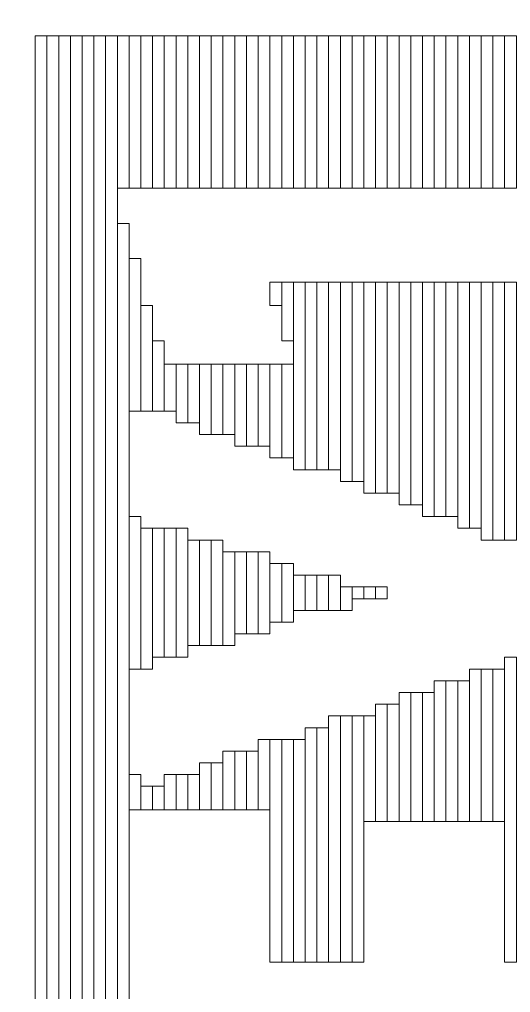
# Model space of a CAD drawing. Header units: millimetres. Extents: x -86 to 67, y -55 to 52.
# Drawn here: x 0.787 to 1.85, y -48.863 to -46.756 of the extents above; entities that cross this region are included whole.
import ezdxf

# ---------------------------------------------------------------- set-up
doc = ezdxf.new("R2010")
doc.units = ezdxf.units.MM
doc.header["$MEASUREMENT"] = 0
doc.layers.add('BG_OUTLINE', color=7, linetype='Continuous')
doc.layers.add('MA_PEN3', color=7, linetype='Continuous')

msp = doc.modelspace()

# ---------------------------------------------------------------- linework, layer by layer
at = {"layer": 'BG_OUTLINE', "color": 3, "lineweight": 9}
msp.add_open_spline([(-60.0926, 34.7331), (-60.0926, 34.7331), (63.7724, 34.7331), (63.7724, 34.7331), (63.7724, 34.7331), (64.585, 34.7336), (65.3646, 34.4113), (65.9396, 33.837), (65.9396, 33.837), (66.5146, 33.2627), (66.8379, 32.4797), (66.8384, 31.667), (66.8384, 31.667), (66.8384, 31.667), (66.8412, -52.28), (66.8412, -52.28), (66.8412, -52.28), (66.8412, -52.28), (66.8384, -52.1933), (66.8384, -52.1933), (66.8384, -52.1933), (66.8389, -53.006), (66.5166, -53.7856), (65.9424, -54.3606), (65.9424, -54.3606), (65.3681, -54.9356), (64.585, -55.2589), (63.7724, -55.2594), (63.7724, -55.2594), (63.7724, -55.2594), (-60.1869, -55.2594), (-60.1869, -55.2594), (-60.1869, -55.2594), (-60.1869, -55.2594), (-60.0853, -55.2518), (-60.0853, -55.2518), (-60.0853, -55.2518), (-60.8979, -55.2523), (-61.6775, -54.9299), (-62.2525, -54.3557), (-62.2525, -54.3557), (-62.8275, -53.7814), (-63.1508, -52.9984), (-63.1513, -52.1857), (-63.1513, -52.1857), (-63.1513, -52.1857), (-63.1587, 31.667), (-63.1587, 31.667), (-63.1587, 31.667), (-63.1592, 32.4797), (-62.8369, 33.2593), (-62.2626, 33.8343), (-62.2626, 33.8343), (-61.6883, 34.4093), (-60.9053, 34.7326), (-60.0926, 34.7331)], degree=3, knots=[0, 0, 0, 0, 0.071429, 0.071429, 0.071429, 0.071429, 0.142857, 0.142857, 0.142857, 0.142857, 0.214286, 0.214286, 0.214286, 0.214286, 0.285714, 0.285714, 0.285714, 0.285714, 0.357143, 0.357143, 0.357143, 0.357143, 0.428571, 0.428571, 0.428571, 0.428571, 0.5, 0.5, 0.5, 0.5, 0.571429, 0.571429, 0.571429, 0.571429, 0.642857, 0.642857, 0.642857, 0.642857, 0.714286, 0.714286, 0.714286, 0.714286, 0.785714, 0.785714, 0.785714, 0.785714, 0.857143, 0.857143, 0.857143, 0.857143, 0.928571, 0.928571, 0.928571, 0.928571, 1, 1, 1, 1], dxfattribs=at)
at = {"layer": 'MA_PEN3', "color": 5, "lineweight": 9}
for points in [[(0.8468, -51.8456), (0.8468, -51.8456), (0.8214, -51.8456), (0.8214, -51.8456), (0.8214, -51.8456), (0.8214, -51.8456), (0.8214, -46.791), (0.8214, -46.791), (0.8214, -46.791), (0.8214, -46.791), (0.8468, -46.791), (0.8468, -46.791), (0.8468, -46.791), (0.8468, -46.791), (0.8468, -51.8456), (0.8468, -51.8456)], [(0.8722, -51.8456), (0.8722, -51.8456), (0.8468, -51.8456), (0.8468, -51.8456), (0.8468, -51.8456), (0.8468, -51.8456), (0.8468, -46.791), (0.8468, -46.791), (0.8468, -46.791), (0.8468, -46.791), (0.8722, -46.791), (0.8722, -46.791), (0.8722, -46.791), (0.8722, -46.791), (0.8722, -51.8456), (0.8722, -51.8456)], [(0.8976, -51.8456), (0.8976, -51.8456), (0.8722, -51.8456), (0.8722, -51.8456), (0.8722, -51.8456), (0.8722, -51.8456), (0.8722, -46.791), (0.8722, -46.791), (0.8722, -46.791), (0.8722, -46.791), (0.8976, -46.791), (0.8976, -46.791), (0.8976, -46.791), (0.8976, -46.791), (0.8976, -51.8456), (0.8976, -51.8456)], [(0.923, -51.8456), (0.923, -51.8456), (0.8976, -51.8456), (0.8976, -51.8456), (0.8976, -51.8456), (0.8976, -51.8456), (0.8976, -46.791), (0.8976, -46.791), (0.8976, -46.791), (0.8976, -46.791), (0.923, -46.791), (0.923, -46.791), (0.923, -46.791), (0.923, -46.791), (0.923, -51.8456), (0.923, -51.8456)], [(0.9484, -51.8456), (0.9484, -51.8456), (0.923, -51.8456), (0.923, -51.8456), (0.923, -51.8456), (0.923, -51.8456), (0.923, -46.791), (0.923, -46.791), (0.923, -46.791), (0.923, -46.791), (0.9484, -46.791), (0.9484, -46.791), (0.9484, -46.791), (0.9484, -46.791), (0.9484, -51.8456), (0.9484, -51.8456)], [(0.9738, -51.8456), (0.9738, -51.8456), (0.9484, -51.8456), (0.9484, -51.8456), (0.9484, -51.8456), (0.9484, -51.8456), (0.9484, -46.791), (0.9484, -46.791), (0.9484, -46.791), (0.9484, -46.791), (0.9738, -46.791), (0.9738, -46.791), (0.9738, -46.791), (0.9738, -46.791), (0.9738, -51.8456), (0.9738, -51.8456)], [(0.9992, -51.8456), (0.9992, -51.8456), (0.9738, -51.8456), (0.9738, -51.8456), (0.9738, -51.8456), (0.9738, -51.8456), (0.9738, -46.791), (0.9738, -46.791), (0.9738, -46.791), (0.9738, -46.791), (0.9992, -46.791), (0.9992, -46.791), (0.9992, -46.791), (0.9992, -46.791), (0.9992, -51.8456), (0.9992, -51.8456)], [(1.0246, -47.1212), (1.0246, -47.1212), (0.9992, -47.1212), (0.9992, -47.1212), (0.9992, -47.1212), (0.9992, -47.1212), (0.9992, -46.791), (0.9992, -46.791), (0.9992, -46.791), (0.9992, -46.791), (1.0246, -46.791), (1.0246, -46.791), (1.0246, -46.791), (1.0246, -46.791), (1.0246, -47.1212), (1.0246, -47.1212)], [(1.05, -47.1212), (1.05, -47.1212), (1.0246, -47.1212), (1.0246, -47.1212), (1.0246, -47.1212), (1.0246, -47.1212), (1.0246, -46.791), (1.0246, -46.791), (1.0246, -46.791), (1.0246, -46.791), (1.05, -46.791), (1.05, -46.791), (1.05, -46.791), (1.05, -46.791), (1.05, -47.1212), (1.05, -47.1212)], [(1.0754, -47.1212), (1.0754, -47.1212), (1.05, -47.1212), (1.05, -47.1212), (1.05, -47.1212), (1.05, -47.1212), (1.05, -46.791), (1.05, -46.791), (1.05, -46.791), (1.05, -46.791), (1.0754, -46.791), (1.0754, -46.791), (1.0754, -46.791), (1.0754, -46.791), (1.0754, -47.1212), (1.0754, -47.1212)], [(1.1008, -47.1212), (1.1008, -47.1212), (1.0754, -47.1212), (1.0754, -47.1212), (1.0754, -47.1212), (1.0754, -47.1212), (1.0754, -46.791), (1.0754, -46.791), (1.0754, -46.791), (1.0754, -46.791), (1.1008, -46.791), (1.1008, -46.791), (1.1008, -46.791), (1.1008, -46.791), (1.1008, -47.1212), (1.1008, -47.1212)], [(1.1262, -47.1212), (1.1262, -47.1212), (1.1008, -47.1212), (1.1008, -47.1212), (1.1008, -47.1212), (1.1008, -47.1212), (1.1008, -46.791), (1.1008, -46.791), (1.1008, -46.791), (1.1008, -46.791), (1.1262, -46.791), (1.1262, -46.791), (1.1262, -46.791), (1.1262, -46.791), (1.1262, -47.1212), (1.1262, -47.1212)], [(1.1516, -47.1212), (1.1516, -47.1212), (1.1262, -47.1212), (1.1262, -47.1212), (1.1262, -47.1212), (1.1262, -47.1212), (1.1262, -46.791), (1.1262, -46.791), (1.1262, -46.791), (1.1262, -46.791), (1.1516, -46.791), (1.1516, -46.791), (1.1516, -46.791), (1.1516, -46.791), (1.1516, -47.1212), (1.1516, -47.1212)], [(1.177, -47.1212), (1.177, -47.1212), (1.1516, -47.1212), (1.1516, -47.1212), (1.1516, -47.1212), (1.1516, -47.1212), (1.1516, -46.791), (1.1516, -46.791), (1.1516, -46.791), (1.1516, -46.791), (1.177, -46.791), (1.177, -46.791), (1.177, -46.791), (1.177, -46.791), (1.177, -47.1212), (1.177, -47.1212)], [(1.2024, -47.1212), (1.2024, -47.1212), (1.177, -47.1212), (1.177, -47.1212), (1.177, -47.1212), (1.177, -47.1212), (1.177, -46.791), (1.177, -46.791), (1.177, -46.791), (1.177, -46.791), (1.2024, -46.791), (1.2024, -46.791), (1.2024, -46.791), (1.2024, -46.791), (1.2024, -47.1212), (1.2024, -47.1212)], [(1.2278, -47.1212), (1.2278, -47.1212), (1.2024, -47.1212), (1.2024, -47.1212), (1.2024, -47.1212), (1.2024, -47.1212), (1.2024, -46.791), (1.2024, -46.791), (1.2024, -46.791), (1.2024, -46.791), (1.2278, -46.791), (1.2278, -46.791), (1.2278, -46.791), (1.2278, -46.791), (1.2278, -47.1212), (1.2278, -47.1212)], [(1.2532, -47.1212), (1.2532, -47.1212), (1.2278, -47.1212), (1.2278, -47.1212), (1.2278, -47.1212), (1.2278, -47.1212), (1.2278, -46.791), (1.2278, -46.791), (1.2278, -46.791), (1.2278, -46.791), (1.2532, -46.791), (1.2532, -46.791), (1.2532, -46.791), (1.2532, -46.791), (1.2532, -47.1212), (1.2532, -47.1212)], [(1.2786, -47.1212), (1.2786, -47.1212), (1.2532, -47.1212), (1.2532, -47.1212), (1.2532, -47.1212), (1.2532, -47.1212), (1.2532, -46.791), (1.2532, -46.791), (1.2532, -46.791), (1.2532, -46.791), (1.2786, -46.791), (1.2786, -46.791), (1.2786, -46.791), (1.2786, -46.791), (1.2786, -47.1212), (1.2786, -47.1212)], [(1.304, -47.1212), (1.304, -47.1212), (1.2786, -47.1212), (1.2786, -47.1212), (1.2786, -47.1212), (1.2786, -47.1212), (1.2786, -46.791), (1.2786, -46.791), (1.2786, -46.791), (1.2786, -46.791), (1.304, -46.791), (1.304, -46.791), (1.304, -46.791), (1.304, -46.791), (1.304, -47.1212), (1.304, -47.1212)], [(1.3294, -47.1212), (1.3294, -47.1212), (1.304, -47.1212), (1.304, -47.1212), (1.304, -47.1212), (1.304, -47.1212), (1.304, -46.791), (1.304, -46.791), (1.304, -46.791), (1.304, -46.791), (1.3294, -46.791), (1.3294, -46.791), (1.3294, -46.791), (1.3294, -46.791), (1.3294, -47.1212), (1.3294, -47.1212)], [(1.3548, -47.1212), (1.3548, -47.1212), (1.3294, -47.1212), (1.3294, -47.1212), (1.3294, -47.1212), (1.3294, -47.1212), (1.3294, -46.791), (1.3294, -46.791), (1.3294, -46.791), (1.3294, -46.791), (1.3548, -46.791), (1.3548, -46.791), (1.3548, -46.791), (1.3548, -46.791), (1.3548, -47.1212), (1.3548, -47.1212)], [(1.3802, -47.1212), (1.3802, -47.1212), (1.3548, -47.1212), (1.3548, -47.1212), (1.3548, -47.1212), (1.3548, -47.1212), (1.3548, -46.791), (1.3548, -46.791), (1.3548, -46.791), (1.3548, -46.791), (1.3802, -46.791), (1.3802, -46.791), (1.3802, -46.791), (1.3802, -46.791), (1.3802, -47.1212), (1.3802, -47.1212)], [(1.4056, -47.1212), (1.4056, -47.1212), (1.3802, -47.1212), (1.3802, -47.1212), (1.3802, -47.1212), (1.3802, -47.1212), (1.3802, -46.791), (1.3802, -46.791), (1.3802, -46.791), (1.3802, -46.791), (1.4056, -46.791), (1.4056, -46.791), (1.4056, -46.791), (1.4056, -46.791), (1.4056, -47.1212), (1.4056, -47.1212)], [(1.431, -47.1212), (1.431, -47.1212), (1.4056, -47.1212), (1.4056, -47.1212), (1.4056, -47.1212), (1.4056, -47.1212), (1.4056, -46.791), (1.4056, -46.791), (1.4056, -46.791), (1.4056, -46.791), (1.431, -46.791), (1.431, -46.791), (1.431, -46.791), (1.431, -46.791), (1.431, -47.1212), (1.431, -47.1212)], [(1.4564, -47.1212), (1.4564, -47.1212), (1.431, -47.1212), (1.431, -47.1212), (1.431, -47.1212), (1.431, -47.1212), (1.431, -46.791), (1.431, -46.791), (1.431, -46.791), (1.431, -46.791), (1.4564, -46.791), (1.4564, -46.791), (1.4564, -46.791), (1.4564, -46.791), (1.4564, -47.1212), (1.4564, -47.1212)], [(1.4818, -47.1212), (1.4818, -47.1212), (1.4564, -47.1212), (1.4564, -47.1212), (1.4564, -47.1212), (1.4564, -47.1212), (1.4564, -46.791), (1.4564, -46.791), (1.4564, -46.791), (1.4564, -46.791), (1.4818, -46.791), (1.4818, -46.791), (1.4818, -46.791), (1.4818, -46.791), (1.4818, -47.1212), (1.4818, -47.1212)], [(1.5072, -47.1212), (1.5072, -47.1212), (1.4818, -47.1212), (1.4818, -47.1212), (1.4818, -47.1212), (1.4818, -47.1212), (1.4818, -46.791), (1.4818, -46.791), (1.4818, -46.791), (1.4818, -46.791), (1.5072, -46.791), (1.5072, -46.791), (1.5072, -46.791), (1.5072, -46.791), (1.5072, -47.1212), (1.5072, -47.1212)], [(1.5326, -47.1212), (1.5326, -47.1212), (1.5072, -47.1212), (1.5072, -47.1212), (1.5072, -47.1212), (1.5072, -47.1212), (1.5072, -46.791), (1.5072, -46.791), (1.5072, -46.791), (1.5072, -46.791), (1.5326, -46.791), (1.5326, -46.791), (1.5326, -46.791), (1.5326, -46.791), (1.5326, -47.1212), (1.5326, -47.1212)], [(1.558, -47.1212), (1.558, -47.1212), (1.5326, -47.1212), (1.5326, -47.1212), (1.5326, -47.1212), (1.5326, -47.1212), (1.5326, -46.791), (1.5326, -46.791), (1.5326, -46.791), (1.5326, -46.791), (1.558, -46.791), (1.558, -46.791), (1.558, -46.791), (1.558, -46.791), (1.558, -47.1212), (1.558, -47.1212)], [(1.5834, -47.1212), (1.5834, -47.1212), (1.558, -47.1212), (1.558, -47.1212), (1.558, -47.1212), (1.558, -47.1212), (1.558, -46.791), (1.558, -46.791), (1.558, -46.791), (1.558, -46.791), (1.5834, -46.791), (1.5834, -46.791), (1.5834, -46.791), (1.5834, -46.791), (1.5834, -47.1212), (1.5834, -47.1212)], [(1.6088, -47.1212), (1.6088, -47.1212), (1.5834, -47.1212), (1.5834, -47.1212), (1.5834, -47.1212), (1.5834, -47.1212), (1.5834, -46.791), (1.5834, -46.791), (1.5834, -46.791), (1.5834, -46.791), (1.6088, -46.791), (1.6088, -46.791), (1.6088, -46.791), (1.6088, -46.791), (1.6088, -47.1212), (1.6088, -47.1212)], [(1.6342, -47.1212), (1.6342, -47.1212), (1.6088, -47.1212), (1.6088, -47.1212), (1.6088, -47.1212), (1.6088, -47.1212), (1.6088, -46.791), (1.6088, -46.791), (1.6088, -46.791), (1.6088, -46.791), (1.6342, -46.791), (1.6342, -46.791), (1.6342, -46.791), (1.6342, -46.791), (1.6342, -47.1212), (1.6342, -47.1212)], [(1.6596, -47.1212), (1.6596, -47.1212), (1.6342, -47.1212), (1.6342, -47.1212), (1.6342, -47.1212), (1.6342, -47.1212), (1.6342, -46.791), (1.6342, -46.791), (1.6342, -46.791), (1.6342, -46.791), (1.6596, -46.791), (1.6596, -46.791), (1.6596, -46.791), (1.6596, -46.791), (1.6596, -47.1212), (1.6596, -47.1212)], [(1.685, -47.1212), (1.685, -47.1212), (1.6596, -47.1212), (1.6596, -47.1212), (1.6596, -47.1212), (1.6596, -47.1212), (1.6596, -46.791), (1.6596, -46.791), (1.6596, -46.791), (1.6596, -46.791), (1.685, -46.791), (1.685, -46.791), (1.685, -46.791), (1.685, -46.791), (1.685, -47.1212), (1.685, -47.1212)], [(1.7104, -47.1212), (1.7104, -47.1212), (1.685, -47.1212), (1.685, -47.1212), (1.685, -47.1212), (1.685, -47.1212), (1.685, -46.791), (1.685, -46.791), (1.685, -46.791), (1.685, -46.791), (1.7104, -46.791), (1.7104, -46.791), (1.7104, -46.791), (1.7104, -46.791), (1.7104, -47.1212), (1.7104, -47.1212)], [(1.7358, -47.1212), (1.7358, -47.1212), (1.7104, -47.1212), (1.7104, -47.1212), (1.7104, -47.1212), (1.7104, -47.1212), (1.7104, -46.791), (1.7104, -46.791), (1.7104, -46.791), (1.7104, -46.791), (1.7358, -46.791), (1.7358, -46.791), (1.7358, -46.791), (1.7358, -46.791), (1.7358, -47.1212), (1.7358, -47.1212)], [(1.7612, -47.1212), (1.7612, -47.1212), (1.7358, -47.1212), (1.7358, -47.1212), (1.7358, -47.1212), (1.7358, -47.1212), (1.7358, -46.791), (1.7358, -46.791), (1.7358, -46.791), (1.7358, -46.791), (1.7612, -46.791), (1.7612, -46.791), (1.7612, -46.791), (1.7612, -46.791), (1.7612, -47.1212), (1.7612, -47.1212)], [(1.7866, -47.1212), (1.7866, -47.1212), (1.7612, -47.1212), (1.7612, -47.1212), (1.7612, -47.1212), (1.7612, -47.1212), (1.7612, -46.791), (1.7612, -46.791), (1.7612, -46.791), (1.7612, -46.791), (1.7866, -46.791), (1.7866, -46.791), (1.7866, -46.791), (1.7866, -46.791), (1.7866, -47.1212), (1.7866, -47.1212)], [(1.812, -47.1212), (1.812, -47.1212), (1.7866, -47.1212), (1.7866, -47.1212), (1.7866, -47.1212), (1.7866, -47.1212), (1.7866, -46.791), (1.7866, -46.791), (1.7866, -46.791), (1.7866, -46.791), (1.812, -46.791), (1.812, -46.791), (1.812, -46.791), (1.812, -46.791), (1.812, -47.1212), (1.812, -47.1212)], [(1.8374, -47.1212), (1.8374, -47.1212), (1.812, -47.1212), (1.812, -47.1212), (1.812, -47.1212), (1.812, -47.1212), (1.812, -46.791), (1.812, -46.791), (1.812, -46.791), (1.812, -46.791), (1.8374, -46.791), (1.8374, -46.791), (1.8374, -46.791), (1.8374, -46.791), (1.8374, -47.1212), (1.8374, -47.1212)], [(1.8628, -47.1212), (1.8628, -47.1212), (1.8374, -47.1212), (1.8374, -47.1212), (1.8374, -47.1212), (1.8374, -47.1212), (1.8374, -46.791), (1.8374, -46.791), (1.8374, -46.791), (1.8374, -46.791), (1.8628, -46.791), (1.8628, -46.791), (1.8628, -46.791), (1.8628, -46.791), (1.8628, -47.1212), (1.8628, -47.1212)], [(1.0246, -51.8456), (1.0246, -51.8456), (0.9992, -51.8456), (0.9992, -51.8456), (0.9992, -51.8456), (0.9992, -51.8456), (0.9992, -47.1974), (0.9992, -47.1974), (0.9992, -47.1974), (0.9992, -47.1974), (1.0246, -47.1974), (1.0246, -47.1974), (1.0246, -47.1974), (1.0246, -47.1974), (1.0246, -51.8456), (1.0246, -51.8456)], [(1.05, -47.6038), (1.05, -47.6038), (1.0246, -47.6038), (1.0246, -47.6038), (1.0246, -47.6038), (1.0246, -47.6038), (1.0246, -47.2736), (1.0246, -47.2736), (1.0246, -47.2736), (1.0246, -47.2736), (1.05, -47.2736), (1.05, -47.2736), (1.05, -47.2736), (1.05, -47.2736), (1.05, -47.6038), (1.05, -47.6038)], [(1.3548, -47.3752), (1.3548, -47.3752), (1.3294, -47.3752), (1.3294, -47.3752), (1.3294, -47.3752), (1.3294, -47.3752), (1.3294, -47.3244), (1.3294, -47.3244), (1.3294, -47.3244), (1.3294, -47.3244), (1.3548, -47.3244), (1.3548, -47.3244), (1.3548, -47.3244), (1.3548, -47.3244), (1.3548, -47.3752), (1.3548, -47.3752)], [(1.3802, -47.4514), (1.3802, -47.4514), (1.3548, -47.4514), (1.3548, -47.4514), (1.3548, -47.4514), (1.3548, -47.4514), (1.3548, -47.3244), (1.3548, -47.3244), (1.3548, -47.3244), (1.3548, -47.3244), (1.3802, -47.3244), (1.3802, -47.3244), (1.3802, -47.3244), (1.3802, -47.3244), (1.3802, -47.4514), (1.3802, -47.4514)], [(1.4056, -47.7308), (1.4056, -47.7308), (1.3802, -47.7308), (1.3802, -47.7308), (1.3802, -47.7308), (1.3802, -47.7308), (1.3802, -47.3244), (1.3802, -47.3244), (1.3802, -47.3244), (1.3802, -47.3244), (1.4056, -47.3244), (1.4056, -47.3244), (1.4056, -47.3244), (1.4056, -47.3244), (1.4056, -47.7308), (1.4056, -47.7308)], [(1.431, -47.7308), (1.431, -47.7308), (1.4056, -47.7308), (1.4056, -47.7308), (1.4056, -47.7308), (1.4056, -47.7308), (1.4056, -47.3244), (1.4056, -47.3244), (1.4056, -47.3244), (1.4056, -47.3244), (1.431, -47.3244), (1.431, -47.3244), (1.431, -47.3244), (1.431, -47.3244), (1.431, -47.7308), (1.431, -47.7308)], [(1.4564, -47.7308), (1.4564, -47.7308), (1.431, -47.7308), (1.431, -47.7308), (1.431, -47.7308), (1.431, -47.7308), (1.431, -47.3244), (1.431, -47.3244), (1.431, -47.3244), (1.431, -47.3244), (1.4564, -47.3244), (1.4564, -47.3244), (1.4564, -47.3244), (1.4564, -47.3244), (1.4564, -47.7308), (1.4564, -47.7308)], [(1.4818, -47.7308), (1.4818, -47.7308), (1.4564, -47.7308), (1.4564, -47.7308), (1.4564, -47.7308), (1.4564, -47.7308), (1.4564, -47.3244), (1.4564, -47.3244), (1.4564, -47.3244), (1.4564, -47.3244), (1.4818, -47.3244), (1.4818, -47.3244), (1.4818, -47.3244), (1.4818, -47.3244), (1.4818, -47.7308), (1.4818, -47.7308)], [(1.5072, -47.7562), (1.5072, -47.7562), (1.4818, -47.7562), (1.4818, -47.7562), (1.4818, -47.7562), (1.4818, -47.7562), (1.4818, -47.3244), (1.4818, -47.3244), (1.4818, -47.3244), (1.4818, -47.3244), (1.5072, -47.3244), (1.5072, -47.3244), (1.5072, -47.3244), (1.5072, -47.3244), (1.5072, -47.7562), (1.5072, -47.7562)], [(1.5326, -47.7562), (1.5326, -47.7562), (1.5072, -47.7562), (1.5072, -47.7562), (1.5072, -47.7562), (1.5072, -47.7562), (1.5072, -47.3244), (1.5072, -47.3244), (1.5072, -47.3244), (1.5072, -47.3244), (1.5326, -47.3244), (1.5326, -47.3244), (1.5326, -47.3244), (1.5326, -47.3244), (1.5326, -47.7562), (1.5326, -47.7562)], [(1.558, -47.7816), (1.558, -47.7816), (1.5326, -47.7816), (1.5326, -47.7816), (1.5326, -47.7816), (1.5326, -47.7816), (1.5326, -47.3244), (1.5326, -47.3244), (1.5326, -47.3244), (1.5326, -47.3244), (1.558, -47.3244), (1.558, -47.3244), (1.558, -47.3244), (1.558, -47.3244), (1.558, -47.7816), (1.558, -47.7816)], [(1.5834, -47.7816), (1.5834, -47.7816), (1.558, -47.7816), (1.558, -47.7816), (1.558, -47.7816), (1.558, -47.7816), (1.558, -47.3244), (1.558, -47.3244), (1.558, -47.3244), (1.558, -47.3244), (1.5834, -47.3244), (1.5834, -47.3244), (1.5834, -47.3244), (1.5834, -47.3244), (1.5834, -47.7816), (1.5834, -47.7816)], [(1.6088, -47.7816), (1.6088, -47.7816), (1.5834, -47.7816), (1.5834, -47.7816), (1.5834, -47.7816), (1.5834, -47.7816), (1.5834, -47.3244), (1.5834, -47.3244), (1.5834, -47.3244), (1.5834, -47.3244), (1.6088, -47.3244), (1.6088, -47.3244), (1.6088, -47.3244), (1.6088, -47.3244), (1.6088, -47.7816), (1.6088, -47.7816)], [(1.6342, -47.807), (1.6342, -47.807), (1.6088, -47.807), (1.6088, -47.807), (1.6088, -47.807), (1.6088, -47.807), (1.6088, -47.3244), (1.6088, -47.3244), (1.6088, -47.3244), (1.6088, -47.3244), (1.6342, -47.3244), (1.6342, -47.3244), (1.6342, -47.3244), (1.6342, -47.3244), (1.6342, -47.807), (1.6342, -47.807)], [(1.6596, -47.807), (1.6596, -47.807), (1.6342, -47.807), (1.6342, -47.807), (1.6342, -47.807), (1.6342, -47.807), (1.6342, -47.3244), (1.6342, -47.3244), (1.6342, -47.3244), (1.6342, -47.3244), (1.6596, -47.3244), (1.6596, -47.3244), (1.6596, -47.3244), (1.6596, -47.3244), (1.6596, -47.807), (1.6596, -47.807)], [(1.685, -47.8324), (1.685, -47.8324), (1.6596, -47.8324), (1.6596, -47.8324), (1.6596, -47.8324), (1.6596, -47.8324), (1.6596, -47.3244), (1.6596, -47.3244), (1.6596, -47.3244), (1.6596, -47.3244), (1.685, -47.3244), (1.685, -47.3244), (1.685, -47.3244), (1.685, -47.3244), (1.685, -47.8324), (1.685, -47.8324)], [(1.7104, -47.8324), (1.7104, -47.8324), (1.685, -47.8324), (1.685, -47.8324), (1.685, -47.8324), (1.685, -47.8324), (1.685, -47.3244), (1.685, -47.3244), (1.685, -47.3244), (1.685, -47.3244), (1.7104, -47.3244), (1.7104, -47.3244), (1.7104, -47.3244), (1.7104, -47.3244), (1.7104, -47.8324), (1.7104, -47.8324)], [(1.7358, -47.8324), (1.7358, -47.8324), (1.7104, -47.8324), (1.7104, -47.8324), (1.7104, -47.8324), (1.7104, -47.8324), (1.7104, -47.3244), (1.7104, -47.3244), (1.7104, -47.3244), (1.7104, -47.3244), (1.7358, -47.3244), (1.7358, -47.3244), (1.7358, -47.3244), (1.7358, -47.3244), (1.7358, -47.8324), (1.7358, -47.8324)], [(1.7612, -47.8578), (1.7612, -47.8578), (1.7358, -47.8578), (1.7358, -47.8578), (1.7358, -47.8578), (1.7358, -47.8578), (1.7358, -47.3244), (1.7358, -47.3244), (1.7358, -47.3244), (1.7358, -47.3244), (1.7612, -47.3244), (1.7612, -47.3244), (1.7612, -47.3244), (1.7612, -47.3244), (1.7612, -47.8578), (1.7612, -47.8578)], [(1.7866, -47.8578), (1.7866, -47.8578), (1.7612, -47.8578), (1.7612, -47.8578), (1.7612, -47.8578), (1.7612, -47.8578), (1.7612, -47.3244), (1.7612, -47.3244), (1.7612, -47.3244), (1.7612, -47.3244), (1.7866, -47.3244), (1.7866, -47.3244), (1.7866, -47.3244), (1.7866, -47.3244), (1.7866, -47.8578), (1.7866, -47.8578)], [(1.812, -47.8832), (1.812, -47.8832), (1.7866, -47.8832), (1.7866, -47.8832), (1.7866, -47.8832), (1.7866, -47.8832), (1.7866, -47.3244), (1.7866, -47.3244), (1.7866, -47.3244), (1.7866, -47.3244), (1.812, -47.3244), (1.812, -47.3244), (1.812, -47.3244), (1.812, -47.3244), (1.812, -47.8832), (1.812, -47.8832)], [(1.8374, -47.8832), (1.8374, -47.8832), (1.812, -47.8832), (1.812, -47.8832), (1.812, -47.8832), (1.812, -47.8832), (1.812, -47.3244), (1.812, -47.3244), (1.812, -47.3244), (1.812, -47.3244), (1.8374, -47.3244), (1.8374, -47.3244), (1.8374, -47.3244), (1.8374, -47.3244), (1.8374, -47.8832), (1.8374, -47.8832)], [(1.8628, -47.8832), (1.8628, -47.8832), (1.8374, -47.8832), (1.8374, -47.8832), (1.8374, -47.8832), (1.8374, -47.8832), (1.8374, -47.3244), (1.8374, -47.3244), (1.8374, -47.3244), (1.8374, -47.3244), (1.8628, -47.3244), (1.8628, -47.3244), (1.8628, -47.3244), (1.8628, -47.3244), (1.8628, -47.8832), (1.8628, -47.8832)], [(1.0754, -47.6038), (1.0754, -47.6038), (1.05, -47.6038), (1.05, -47.6038), (1.05, -47.6038), (1.05, -47.6038), (1.05, -47.3752), (1.05, -47.3752), (1.05, -47.3752), (1.05, -47.3752), (1.0754, -47.3752), (1.0754, -47.3752), (1.0754, -47.3752), (1.0754, -47.3752), (1.0754, -47.6038), (1.0754, -47.6038)], [(1.1008, -47.6038), (1.1008, -47.6038), (1.0754, -47.6038), (1.0754, -47.6038), (1.0754, -47.6038), (1.0754, -47.6038), (1.0754, -47.4514), (1.0754, -47.4514), (1.0754, -47.4514), (1.0754, -47.4514), (1.1008, -47.4514), (1.1008, -47.4514), (1.1008, -47.4514), (1.1008, -47.4514), (1.1008, -47.6038), (1.1008, -47.6038)], [(1.1262, -47.6038), (1.1262, -47.6038), (1.1008, -47.6038), (1.1008, -47.6038), (1.1008, -47.6038), (1.1008, -47.6038), (1.1008, -47.5022), (1.1008, -47.5022), (1.1008, -47.5022), (1.1008, -47.5022), (1.1262, -47.5022), (1.1262, -47.5022), (1.1262, -47.5022), (1.1262, -47.5022), (1.1262, -47.6038), (1.1262, -47.6038)], [(1.1516, -47.6292), (1.1516, -47.6292), (1.1262, -47.6292), (1.1262, -47.6292), (1.1262, -47.6292), (1.1262, -47.6292), (1.1262, -47.5022), (1.1262, -47.5022), (1.1262, -47.5022), (1.1262, -47.5022), (1.1516, -47.5022), (1.1516, -47.5022), (1.1516, -47.5022), (1.1516, -47.5022), (1.1516, -47.6292), (1.1516, -47.6292)], [(1.177, -47.6292), (1.177, -47.6292), (1.1516, -47.6292), (1.1516, -47.6292), (1.1516, -47.6292), (1.1516, -47.6292), (1.1516, -47.5022), (1.1516, -47.5022), (1.1516, -47.5022), (1.1516, -47.5022), (1.177, -47.5022), (1.177, -47.5022), (1.177, -47.5022), (1.177, -47.5022), (1.177, -47.6292), (1.177, -47.6292)], [(1.2024, -47.6546), (1.2024, -47.6546), (1.177, -47.6546), (1.177, -47.6546), (1.177, -47.6546), (1.177, -47.6546), (1.177, -47.5022), (1.177, -47.5022), (1.177, -47.5022), (1.177, -47.5022), (1.2024, -47.5022), (1.2024, -47.5022), (1.2024, -47.5022), (1.2024, -47.5022), (1.2024, -47.6546), (1.2024, -47.6546)], [(1.2278, -47.6546), (1.2278, -47.6546), (1.2024, -47.6546), (1.2024, -47.6546), (1.2024, -47.6546), (1.2024, -47.6546), (1.2024, -47.5022), (1.2024, -47.5022), (1.2024, -47.5022), (1.2024, -47.5022), (1.2278, -47.5022), (1.2278, -47.5022), (1.2278, -47.5022), (1.2278, -47.5022), (1.2278, -47.6546), (1.2278, -47.6546)], [(1.2532, -47.6546), (1.2532, -47.6546), (1.2278, -47.6546), (1.2278, -47.6546), (1.2278, -47.6546), (1.2278, -47.6546), (1.2278, -47.5022), (1.2278, -47.5022), (1.2278, -47.5022), (1.2278, -47.5022), (1.2532, -47.5022), (1.2532, -47.5022), (1.2532, -47.5022), (1.2532, -47.5022), (1.2532, -47.6546), (1.2532, -47.6546)], [(1.2786, -47.68), (1.2786, -47.68), (1.2532, -47.68), (1.2532, -47.68), (1.2532, -47.68), (1.2532, -47.68), (1.2532, -47.5022), (1.2532, -47.5022), (1.2532, -47.5022), (1.2532, -47.5022), (1.2786, -47.5022), (1.2786, -47.5022), (1.2786, -47.5022), (1.2786, -47.5022), (1.2786, -47.68), (1.2786, -47.68)], [(1.304, -47.68), (1.304, -47.68), (1.2786, -47.68), (1.2786, -47.68), (1.2786, -47.68), (1.2786, -47.68), (1.2786, -47.5022), (1.2786, -47.5022), (1.2786, -47.5022), (1.2786, -47.5022), (1.304, -47.5022), (1.304, -47.5022), (1.304, -47.5022), (1.304, -47.5022), (1.304, -47.68), (1.304, -47.68)], [(1.3294, -47.68), (1.3294, -47.68), (1.304, -47.68), (1.304, -47.68), (1.304, -47.68), (1.304, -47.68), (1.304, -47.5022), (1.304, -47.5022), (1.304, -47.5022), (1.304, -47.5022), (1.3294, -47.5022), (1.3294, -47.5022), (1.3294, -47.5022), (1.3294, -47.5022), (1.3294, -47.68), (1.3294, -47.68)], [(1.3548, -47.7054), (1.3548, -47.7054), (1.3294, -47.7054), (1.3294, -47.7054), (1.3294, -47.7054), (1.3294, -47.7054), (1.3294, -47.5022), (1.3294, -47.5022), (1.3294, -47.5022), (1.3294, -47.5022), (1.3548, -47.5022), (1.3548, -47.5022), (1.3548, -47.5022), (1.3548, -47.5022), (1.3548, -47.7054), (1.3548, -47.7054)], [(1.3802, -47.7054), (1.3802, -47.7054), (1.3548, -47.7054), (1.3548, -47.7054), (1.3548, -47.7054), (1.3548, -47.7054), (1.3548, -47.5022), (1.3548, -47.5022), (1.3548, -47.5022), (1.3548, -47.5022), (1.3802, -47.5022), (1.3802, -47.5022), (1.3802, -47.5022), (1.3802, -47.5022), (1.3802, -47.7054), (1.3802, -47.7054)], [(1.05, -48.1626), (1.05, -48.1626), (1.0246, -48.1626), (1.0246, -48.1626), (1.0246, -48.1626), (1.0246, -48.1626), (1.0246, -47.8324), (1.0246, -47.8324), (1.0246, -47.8324), (1.0246, -47.8324), (1.05, -47.8324), (1.05, -47.8324), (1.05, -47.8324), (1.05, -47.8324), (1.05, -48.1626), (1.05, -48.1626)], [(1.0754, -48.1626), (1.0754, -48.1626), (1.05, -48.1626), (1.05, -48.1626), (1.05, -48.1626), (1.05, -48.1626), (1.05, -47.8578), (1.05, -47.8578), (1.05, -47.8578), (1.05, -47.8578), (1.0754, -47.8578), (1.0754, -47.8578), (1.0754, -47.8578), (1.0754, -47.8578), (1.0754, -48.1626), (1.0754, -48.1626)], [(1.1008, -48.1372), (1.1008, -48.1372), (1.0754, -48.1372), (1.0754, -48.1372), (1.0754, -48.1372), (1.0754, -48.1372), (1.0754, -47.8578), (1.0754, -47.8578), (1.0754, -47.8578), (1.0754, -47.8578), (1.1008, -47.8578), (1.1008, -47.8578), (1.1008, -47.8578), (1.1008, -47.8578), (1.1008, -48.1372), (1.1008, -48.1372)], [(1.1262, -48.1372), (1.1262, -48.1372), (1.1008, -48.1372), (1.1008, -48.1372), (1.1008, -48.1372), (1.1008, -48.1372), (1.1008, -47.8578), (1.1008, -47.8578), (1.1008, -47.8578), (1.1008, -47.8578), (1.1262, -47.8578), (1.1262, -47.8578), (1.1262, -47.8578), (1.1262, -47.8578), (1.1262, -48.1372), (1.1262, -48.1372)], [(1.1516, -48.1372), (1.1516, -48.1372), (1.1262, -48.1372), (1.1262, -48.1372), (1.1262, -48.1372), (1.1262, -48.1372), (1.1262, -47.8578), (1.1262, -47.8578), (1.1262, -47.8578), (1.1262, -47.8578), (1.1516, -47.8578), (1.1516, -47.8578), (1.1516, -47.8578), (1.1516, -47.8578), (1.1516, -48.1372), (1.1516, -48.1372)], [(1.177, -48.1118), (1.177, -48.1118), (1.1516, -48.1118), (1.1516, -48.1118), (1.1516, -48.1118), (1.1516, -48.1118), (1.1516, -47.8832), (1.1516, -47.8832), (1.1516, -47.8832), (1.1516, -47.8832), (1.177, -47.8832), (1.177, -47.8832), (1.177, -47.8832), (1.177, -47.8832), (1.177, -48.1118), (1.177, -48.1118)], [(1.2024, -48.1118), (1.2024, -48.1118), (1.177, -48.1118), (1.177, -48.1118), (1.177, -48.1118), (1.177, -48.1118), (1.177, -47.8832), (1.177, -47.8832), (1.177, -47.8832), (1.177, -47.8832), (1.2024, -47.8832), (1.2024, -47.8832), (1.2024, -47.8832), (1.2024, -47.8832), (1.2024, -48.1118), (1.2024, -48.1118)], [(1.2278, -48.1118), (1.2278, -48.1118), (1.2024, -48.1118), (1.2024, -48.1118), (1.2024, -48.1118), (1.2024, -48.1118), (1.2024, -47.8832), (1.2024, -47.8832), (1.2024, -47.8832), (1.2024, -47.8832), (1.2278, -47.8832), (1.2278, -47.8832), (1.2278, -47.8832), (1.2278, -47.8832), (1.2278, -48.1118), (1.2278, -48.1118)], [(1.2532, -48.1118), (1.2532, -48.1118), (1.2278, -48.1118), (1.2278, -48.1118), (1.2278, -48.1118), (1.2278, -48.1118), (1.2278, -47.9086), (1.2278, -47.9086), (1.2278, -47.9086), (1.2278, -47.9086), (1.2532, -47.9086), (1.2532, -47.9086), (1.2532, -47.9086), (1.2532, -47.9086), (1.2532, -48.1118), (1.2532, -48.1118)], [(1.2786, -48.0864), (1.2786, -48.0864), (1.2532, -48.0864), (1.2532, -48.0864), (1.2532, -48.0864), (1.2532, -48.0864), (1.2532, -47.9086), (1.2532, -47.9086), (1.2532, -47.9086), (1.2532, -47.9086), (1.2786, -47.9086), (1.2786, -47.9086), (1.2786, -47.9086), (1.2786, -47.9086), (1.2786, -48.0864), (1.2786, -48.0864)], [(1.304, -48.0864), (1.304, -48.0864), (1.2786, -48.0864), (1.2786, -48.0864), (1.2786, -48.0864), (1.2786, -48.0864), (1.2786, -47.9086), (1.2786, -47.9086), (1.2786, -47.9086), (1.2786, -47.9086), (1.304, -47.9086), (1.304, -47.9086), (1.304, -47.9086), (1.304, -47.9086), (1.304, -48.0864), (1.304, -48.0864)], [(1.3294, -48.0864), (1.3294, -48.0864), (1.304, -48.0864), (1.304, -48.0864), (1.304, -48.0864), (1.304, -48.0864), (1.304, -47.9086), (1.304, -47.9086), (1.304, -47.9086), (1.304, -47.9086), (1.3294, -47.9086), (1.3294, -47.9086), (1.3294, -47.9086), (1.3294, -47.9086), (1.3294, -48.0864), (1.3294, -48.0864)], [(1.3548, -48.061), (1.3548, -48.061), (1.3294, -48.061), (1.3294, -48.061), (1.3294, -48.061), (1.3294, -48.061), (1.3294, -47.934), (1.3294, -47.934), (1.3294, -47.934), (1.3294, -47.934), (1.3548, -47.934), (1.3548, -47.934), (1.3548, -47.934), (1.3548, -47.934), (1.3548, -48.061), (1.3548, -48.061)], [(1.3802, -48.061), (1.3802, -48.061), (1.3548, -48.061), (1.3548, -48.061), (1.3548, -48.061), (1.3548, -48.061), (1.3548, -47.934), (1.3548, -47.934), (1.3548, -47.934), (1.3548, -47.934), (1.3802, -47.934), (1.3802, -47.934), (1.3802, -47.934), (1.3802, -47.934), (1.3802, -48.061), (1.3802, -48.061)], [(1.4056, -48.0356), (1.4056, -48.0356), (1.3802, -48.0356), (1.3802, -48.0356), (1.3802, -48.0356), (1.3802, -48.0356), (1.3802, -47.9594), (1.3802, -47.9594), (1.3802, -47.9594), (1.3802, -47.9594), (1.4056, -47.9594), (1.4056, -47.9594), (1.4056, -47.9594), (1.4056, -47.9594), (1.4056, -48.0356), (1.4056, -48.0356)], [(1.431, -48.0356), (1.431, -48.0356), (1.4056, -48.0356), (1.4056, -48.0356), (1.4056, -48.0356), (1.4056, -48.0356), (1.4056, -47.9594), (1.4056, -47.9594), (1.4056, -47.9594), (1.4056, -47.9594), (1.431, -47.9594), (1.431, -47.9594), (1.431, -47.9594), (1.431, -47.9594), (1.431, -48.0356), (1.431, -48.0356)], [(1.4564, -48.0356), (1.4564, -48.0356), (1.431, -48.0356), (1.431, -48.0356), (1.431, -48.0356), (1.431, -48.0356), (1.431, -47.9594), (1.431, -47.9594), (1.431, -47.9594), (1.431, -47.9594), (1.4564, -47.9594), (1.4564, -47.9594), (1.4564, -47.9594), (1.4564, -47.9594), (1.4564, -48.0356), (1.4564, -48.0356)], [(1.4818, -48.0356), (1.4818, -48.0356), (1.4564, -48.0356), (1.4564, -48.0356), (1.4564, -48.0356), (1.4564, -48.0356), (1.4564, -47.9594), (1.4564, -47.9594), (1.4564, -47.9594), (1.4564, -47.9594), (1.4818, -47.9594), (1.4818, -47.9594), (1.4818, -47.9594), (1.4818, -47.9594), (1.4818, -48.0356), (1.4818, -48.0356)], [(1.5072, -48.0356), (1.5072, -48.0356), (1.4818, -48.0356), (1.4818, -48.0356), (1.4818, -48.0356), (1.4818, -48.0356), (1.4818, -47.9848), (1.4818, -47.9848), (1.4818, -47.9848), (1.4818, -47.9848), (1.5072, -47.9848), (1.5072, -47.9848), (1.5072, -47.9848), (1.5072, -47.9848), (1.5072, -48.0356), (1.5072, -48.0356)], [(1.5326, -48.0102), (1.5326, -48.0102), (1.5072, -48.0102), (1.5072, -48.0102), (1.5072, -48.0102), (1.5072, -48.0102), (1.5072, -47.9848), (1.5072, -47.9848), (1.5072, -47.9848), (1.5072, -47.9848), (1.5326, -47.9848), (1.5326, -47.9848), (1.5326, -47.9848), (1.5326, -47.9848), (1.5326, -48.0102), (1.5326, -48.0102)], [(1.558, -48.0102), (1.558, -48.0102), (1.5326, -48.0102), (1.5326, -48.0102), (1.5326, -48.0102), (1.5326, -48.0102), (1.5326, -47.9848), (1.5326, -47.9848), (1.5326, -47.9848), (1.5326, -47.9848), (1.558, -47.9848), (1.558, -47.9848), (1.558, -47.9848), (1.558, -47.9848), (1.558, -48.0102), (1.558, -48.0102)], [(1.5834, -48.0102), (1.5834, -48.0102), (1.558, -48.0102), (1.558, -48.0102), (1.558, -48.0102), (1.558, -48.0102), (1.558, -47.9848), (1.558, -47.9848), (1.558, -47.9848), (1.558, -47.9848), (1.5834, -47.9848), (1.5834, -47.9848), (1.5834, -47.9848), (1.5834, -47.9848), (1.5834, -48.0102), (1.5834, -48.0102)], [(1.8628, -48.7976), (1.8628, -48.7976), (1.8374, -48.7976), (1.8374, -48.7976), (1.8374, -48.7976), (1.8374, -48.7976), (1.8374, -48.1372), (1.8374, -48.1372), (1.8374, -48.1372), (1.8374, -48.1372), (1.8628, -48.1372), (1.8628, -48.1372), (1.8628, -48.1372), (1.8628, -48.1372), (1.8628, -48.7976), (1.8628, -48.7976)], [(1.7866, -48.4928), (1.7866, -48.4928), (1.7612, -48.4928), (1.7612, -48.4928), (1.7612, -48.4928), (1.7612, -48.4928), (1.7612, -48.1626), (1.7612, -48.1626), (1.7612, -48.1626), (1.7612, -48.1626), (1.7866, -48.1626), (1.7866, -48.1626), (1.7866, -48.1626), (1.7866, -48.1626), (1.7866, -48.4928), (1.7866, -48.4928)], [(1.812, -48.4928), (1.812, -48.4928), (1.7866, -48.4928), (1.7866, -48.4928), (1.7866, -48.4928), (1.7866, -48.4928), (1.7866, -48.1626), (1.7866, -48.1626), (1.7866, -48.1626), (1.7866, -48.1626), (1.812, -48.1626), (1.812, -48.1626), (1.812, -48.1626), (1.812, -48.1626), (1.812, -48.4928), (1.812, -48.4928)], [(1.8374, -48.4928), (1.8374, -48.4928), (1.812, -48.4928), (1.812, -48.4928), (1.812, -48.4928), (1.812, -48.4928), (1.812, -48.1626), (1.812, -48.1626), (1.812, -48.1626), (1.812, -48.1626), (1.8374, -48.1626), (1.8374, -48.1626), (1.8374, -48.1626), (1.8374, -48.1626), (1.8374, -48.4928), (1.8374, -48.4928)], [(1.7104, -48.4928), (1.7104, -48.4928), (1.685, -48.4928), (1.685, -48.4928), (1.685, -48.4928), (1.685, -48.4928), (1.685, -48.188), (1.685, -48.188), (1.685, -48.188), (1.685, -48.188), (1.7104, -48.188), (1.7104, -48.188), (1.7104, -48.188), (1.7104, -48.188), (1.7104, -48.4928), (1.7104, -48.4928)], [(1.7358, -48.4928), (1.7358, -48.4928), (1.7104, -48.4928), (1.7104, -48.4928), (1.7104, -48.4928), (1.7104, -48.4928), (1.7104, -48.188), (1.7104, -48.188), (1.7104, -48.188), (1.7104, -48.188), (1.7358, -48.188), (1.7358, -48.188), (1.7358, -48.188), (1.7358, -48.188), (1.7358, -48.4928), (1.7358, -48.4928)], [(1.7612, -48.4928), (1.7612, -48.4928), (1.7358, -48.4928), (1.7358, -48.4928), (1.7358, -48.4928), (1.7358, -48.4928), (1.7358, -48.188), (1.7358, -48.188), (1.7358, -48.188), (1.7358, -48.188), (1.7612, -48.188), (1.7612, -48.188), (1.7612, -48.188), (1.7612, -48.188), (1.7612, -48.4928), (1.7612, -48.4928)], [(1.6342, -48.4928), (1.6342, -48.4928), (1.6088, -48.4928), (1.6088, -48.4928), (1.6088, -48.4928), (1.6088, -48.4928), (1.6088, -48.2134), (1.6088, -48.2134), (1.6088, -48.2134), (1.6088, -48.2134), (1.6342, -48.2134), (1.6342, -48.2134), (1.6342, -48.2134), (1.6342, -48.2134), (1.6342, -48.4928), (1.6342, -48.4928)], [(1.6596, -48.4928), (1.6596, -48.4928), (1.6342, -48.4928), (1.6342, -48.4928), (1.6342, -48.4928), (1.6342, -48.4928), (1.6342, -48.2134), (1.6342, -48.2134), (1.6342, -48.2134), (1.6342, -48.2134), (1.6596, -48.2134), (1.6596, -48.2134), (1.6596, -48.2134), (1.6596, -48.2134), (1.6596, -48.4928), (1.6596, -48.4928)], [(1.685, -48.4928), (1.685, -48.4928), (1.6596, -48.4928), (1.6596, -48.4928), (1.6596, -48.4928), (1.6596, -48.4928), (1.6596, -48.2134), (1.6596, -48.2134), (1.6596, -48.2134), (1.6596, -48.2134), (1.685, -48.2134), (1.685, -48.2134), (1.685, -48.2134), (1.685, -48.2134), (1.685, -48.4928), (1.685, -48.4928)], [(1.5834, -48.4928), (1.5834, -48.4928), (1.558, -48.4928), (1.558, -48.4928), (1.558, -48.4928), (1.558, -48.4928), (1.558, -48.2388), (1.558, -48.2388), (1.558, -48.2388), (1.558, -48.2388), (1.5834, -48.2388), (1.5834, -48.2388), (1.5834, -48.2388), (1.5834, -48.2388), (1.5834, -48.4928), (1.5834, -48.4928)], [(1.6088, -48.4928), (1.6088, -48.4928), (1.5834, -48.4928), (1.5834, -48.4928), (1.5834, -48.4928), (1.5834, -48.4928), (1.5834, -48.2388), (1.5834, -48.2388), (1.5834, -48.2388), (1.5834, -48.2388), (1.6088, -48.2388), (1.6088, -48.2388), (1.6088, -48.2388), (1.6088, -48.2388), (1.6088, -48.4928), (1.6088, -48.4928)], [(1.4818, -48.7976), (1.4818, -48.7976), (1.4564, -48.7976), (1.4564, -48.7976), (1.4564, -48.7976), (1.4564, -48.7976), (1.4564, -48.2642), (1.4564, -48.2642), (1.4564, -48.2642), (1.4564, -48.2642), (1.4818, -48.2642), (1.4818, -48.2642), (1.4818, -48.2642), (1.4818, -48.2642), (1.4818, -48.7976), (1.4818, -48.7976)], [(1.5072, -48.7976), (1.5072, -48.7976), (1.4818, -48.7976), (1.4818, -48.7976), (1.4818, -48.7976), (1.4818, -48.7976), (1.4818, -48.2642), (1.4818, -48.2642), (1.4818, -48.2642), (1.4818, -48.2642), (1.5072, -48.2642), (1.5072, -48.2642), (1.5072, -48.2642), (1.5072, -48.2642), (1.5072, -48.7976), (1.5072, -48.7976)], [(1.5326, -48.7976), (1.5326, -48.7976), (1.5072, -48.7976), (1.5072, -48.7976), (1.5072, -48.7976), (1.5072, -48.7976), (1.5072, -48.2642), (1.5072, -48.2642), (1.5072, -48.2642), (1.5072, -48.2642), (1.5326, -48.2642), (1.5326, -48.2642), (1.5326, -48.2642), (1.5326, -48.2642), (1.5326, -48.7976), (1.5326, -48.7976)], [(1.558, -48.4928), (1.558, -48.4928), (1.5326, -48.4928), (1.5326, -48.4928), (1.5326, -48.4928), (1.5326, -48.4928), (1.5326, -48.2642), (1.5326, -48.2642), (1.5326, -48.2642), (1.5326, -48.2642), (1.558, -48.2642), (1.558, -48.2642), (1.558, -48.2642), (1.558, -48.2642), (1.558, -48.4928), (1.558, -48.4928)], [(1.431, -48.7976), (1.431, -48.7976), (1.4056, -48.7976), (1.4056, -48.7976), (1.4056, -48.7976), (1.4056, -48.7976), (1.4056, -48.2896), (1.4056, -48.2896), (1.4056, -48.2896), (1.4056, -48.2896), (1.431, -48.2896), (1.431, -48.2896), (1.431, -48.2896), (1.431, -48.2896), (1.431, -48.7976), (1.431, -48.7976)], [(1.4564, -48.7976), (1.4564, -48.7976), (1.431, -48.7976), (1.431, -48.7976), (1.431, -48.7976), (1.431, -48.7976), (1.431, -48.2896), (1.431, -48.2896), (1.431, -48.2896), (1.431, -48.2896), (1.4564, -48.2896), (1.4564, -48.2896), (1.4564, -48.2896), (1.4564, -48.2896), (1.4564, -48.7976), (1.4564, -48.7976)], [(1.3294, -48.4674), (1.3294, -48.4674), (1.304, -48.4674), (1.304, -48.4674), (1.304, -48.4674), (1.304, -48.4674), (1.304, -48.315), (1.304, -48.315), (1.304, -48.315), (1.304, -48.315), (1.3294, -48.315), (1.3294, -48.315), (1.3294, -48.315), (1.3294, -48.315), (1.3294, -48.4674), (1.3294, -48.4674)], [(1.3548, -48.7976), (1.3548, -48.7976), (1.3294, -48.7976), (1.3294, -48.7976), (1.3294, -48.7976), (1.3294, -48.7976), (1.3294, -48.315), (1.3294, -48.315), (1.3294, -48.315), (1.3294, -48.315), (1.3548, -48.315), (1.3548, -48.315), (1.3548, -48.315), (1.3548, -48.315), (1.3548, -48.7976), (1.3548, -48.7976)], [(1.3802, -48.7976), (1.3802, -48.7976), (1.3548, -48.7976), (1.3548, -48.7976), (1.3548, -48.7976), (1.3548, -48.7976), (1.3548, -48.315), (1.3548, -48.315), (1.3548, -48.315), (1.3548, -48.315), (1.3802, -48.315), (1.3802, -48.315), (1.3802, -48.315), (1.3802, -48.315), (1.3802, -48.7976), (1.3802, -48.7976)], [(1.4056, -48.7976), (1.4056, -48.7976), (1.3802, -48.7976), (1.3802, -48.7976), (1.3802, -48.7976), (1.3802, -48.7976), (1.3802, -48.315), (1.3802, -48.315), (1.3802, -48.315), (1.3802, -48.315), (1.4056, -48.315), (1.4056, -48.315), (1.4056, -48.315), (1.4056, -48.315), (1.4056, -48.7976), (1.4056, -48.7976)], [(1.2532, -48.4674), (1.2532, -48.4674), (1.2278, -48.4674), (1.2278, -48.4674), (1.2278, -48.4674), (1.2278, -48.4674), (1.2278, -48.3404), (1.2278, -48.3404), (1.2278, -48.3404), (1.2278, -48.3404), (1.2532, -48.3404), (1.2532, -48.3404), (1.2532, -48.3404), (1.2532, -48.3404), (1.2532, -48.4674), (1.2532, -48.4674)], [(1.2786, -48.4674), (1.2786, -48.4674), (1.2532, -48.4674), (1.2532, -48.4674), (1.2532, -48.4674), (1.2532, -48.4674), (1.2532, -48.3404), (1.2532, -48.3404), (1.2532, -48.3404), (1.2532, -48.3404), (1.2786, -48.3404), (1.2786, -48.3404), (1.2786, -48.3404), (1.2786, -48.3404), (1.2786, -48.4674), (1.2786, -48.4674)], [(1.304, -48.4674), (1.304, -48.4674), (1.2786, -48.4674), (1.2786, -48.4674), (1.2786, -48.4674), (1.2786, -48.4674), (1.2786, -48.3404), (1.2786, -48.3404), (1.2786, -48.3404), (1.2786, -48.3404), (1.304, -48.3404), (1.304, -48.3404), (1.304, -48.3404), (1.304, -48.3404), (1.304, -48.4674), (1.304, -48.4674)], [(1.2024, -48.4674), (1.2024, -48.4674), (1.177, -48.4674), (1.177, -48.4674), (1.177, -48.4674), (1.177, -48.4674), (1.177, -48.3658), (1.177, -48.3658), (1.177, -48.3658), (1.177, -48.3658), (1.2024, -48.3658), (1.2024, -48.3658), (1.2024, -48.3658), (1.2024, -48.3658), (1.2024, -48.4674), (1.2024, -48.4674)], [(1.2278, -48.4674), (1.2278, -48.4674), (1.2024, -48.4674), (1.2024, -48.4674), (1.2024, -48.4674), (1.2024, -48.4674), (1.2024, -48.3658), (1.2024, -48.3658), (1.2024, -48.3658), (1.2024, -48.3658), (1.2278, -48.3658), (1.2278, -48.3658), (1.2278, -48.3658), (1.2278, -48.3658), (1.2278, -48.4674), (1.2278, -48.4674)], [(1.05, -48.4674), (1.05, -48.4674), (1.0246, -48.4674), (1.0246, -48.4674), (1.0246, -48.4674), (1.0246, -48.4674), (1.0246, -48.3912), (1.0246, -48.3912), (1.0246, -48.3912), (1.0246, -48.3912), (1.05, -48.3912), (1.05, -48.3912), (1.05, -48.3912), (1.05, -48.3912), (1.05, -48.4674), (1.05, -48.4674)], [(1.1262, -48.4674), (1.1262, -48.4674), (1.1008, -48.4674), (1.1008, -48.4674), (1.1008, -48.4674), (1.1008, -48.4674), (1.1008, -48.3912), (1.1008, -48.3912), (1.1008, -48.3912), (1.1008, -48.3912), (1.1262, -48.3912), (1.1262, -48.3912), (1.1262, -48.3912), (1.1262, -48.3912), (1.1262, -48.4674), (1.1262, -48.4674)], [(1.1516, -48.4674), (1.1516, -48.4674), (1.1262, -48.4674), (1.1262, -48.4674), (1.1262, -48.4674), (1.1262, -48.4674), (1.1262, -48.3912), (1.1262, -48.3912), (1.1262, -48.3912), (1.1262, -48.3912), (1.1516, -48.3912), (1.1516, -48.3912), (1.1516, -48.3912), (1.1516, -48.3912), (1.1516, -48.4674), (1.1516, -48.4674)], [(1.177, -48.4674), (1.177, -48.4674), (1.1516, -48.4674), (1.1516, -48.4674), (1.1516, -48.4674), (1.1516, -48.4674), (1.1516, -48.3912), (1.1516, -48.3912), (1.1516, -48.3912), (1.1516, -48.3912), (1.177, -48.3912), (1.177, -48.3912), (1.177, -48.3912), (1.177, -48.3912), (1.177, -48.4674), (1.177, -48.4674)], [(1.0754, -48.4674), (1.0754, -48.4674), (1.05, -48.4674), (1.05, -48.4674), (1.05, -48.4674), (1.05, -48.4674), (1.05, -48.4166), (1.05, -48.4166), (1.05, -48.4166), (1.05, -48.4166), (1.0754, -48.4166), (1.0754, -48.4166), (1.0754, -48.4166), (1.0754, -48.4166), (1.0754, -48.4674), (1.0754, -48.4674)], [(1.1008, -48.4674), (1.1008, -48.4674), (1.0754, -48.4674), (1.0754, -48.4674), (1.0754, -48.4674), (1.0754, -48.4674), (1.0754, -48.4166), (1.0754, -48.4166), (1.0754, -48.4166), (1.0754, -48.4166), (1.1008, -48.4166), (1.1008, -48.4166), (1.1008, -48.4166), (1.1008, -48.4166), (1.1008, -48.4674), (1.1008, -48.4674)]]:
    msp.add_open_spline(points, degree=3, knots=[0, 0, 0, 0, 0.25, 0.25, 0.25, 0.25, 0.5, 0.5, 0.5, 0.5, 0.75, 0.75, 0.75, 0.75, 1, 1, 1, 1], dxfattribs=at)

doc.saveas('drawing.dxf')
